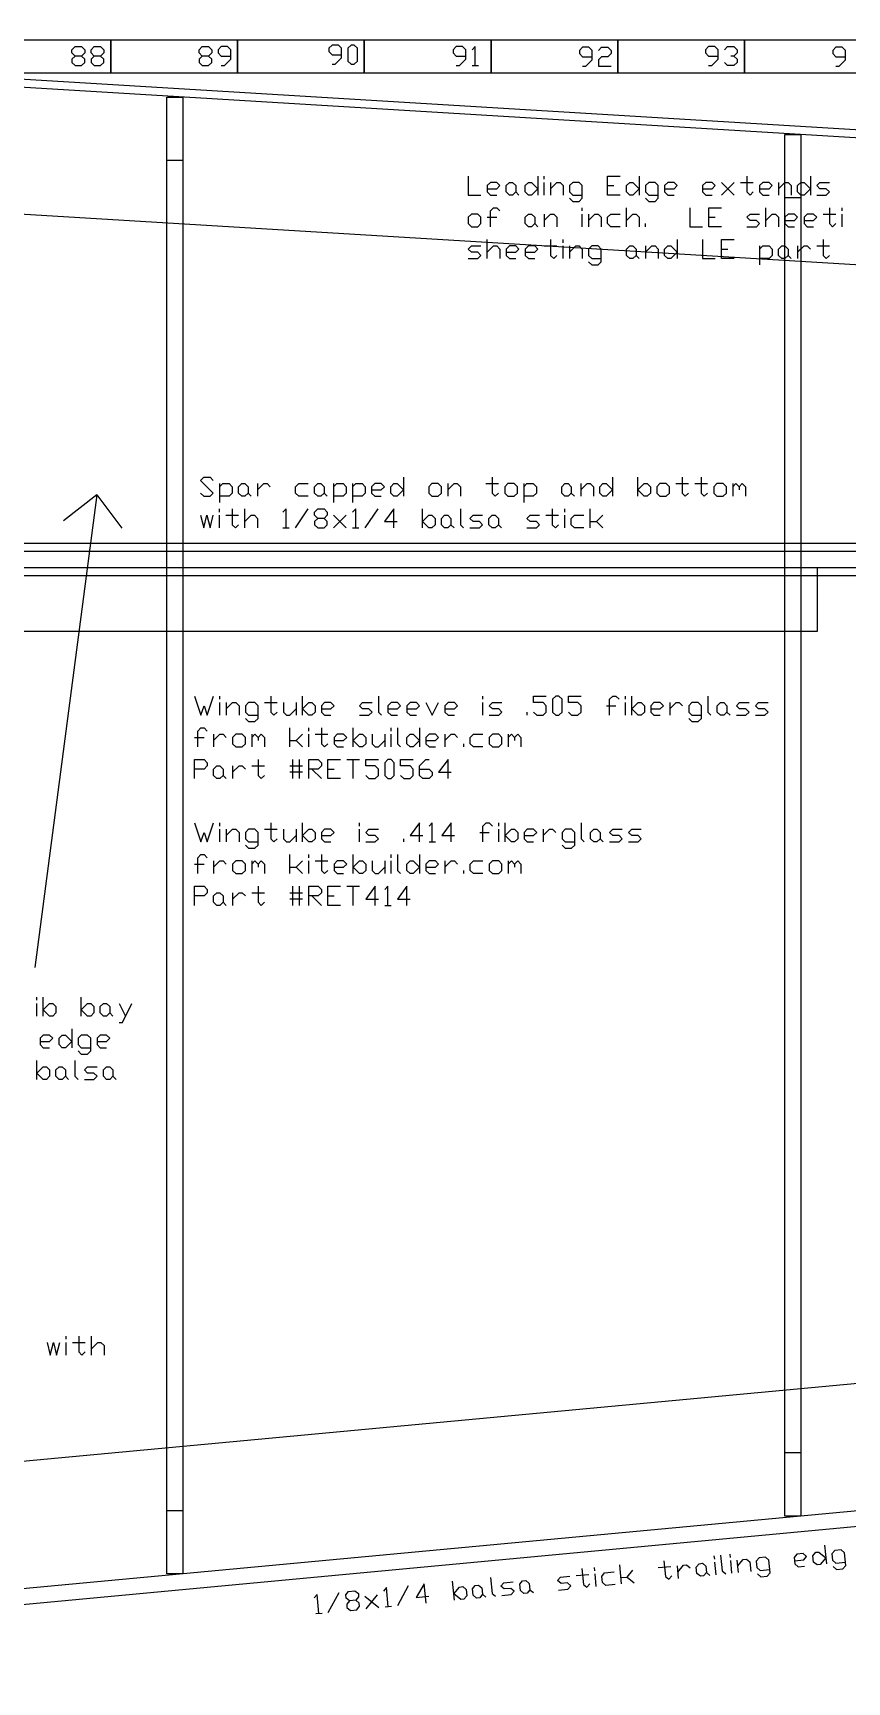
# Model space of a CAD drawing. Extents: x 0 to 102, y 0 to 13.
# Drawn here: x 86.39 to 92.81, y 0.23 to 13.23 of the extents above; entities that cross this region are included whole.
import ezdxf

# ---------------------------------------------------------------- set-up
doc = ezdxf.new("R2010")
doc.units = 0
doc.layers.get('0').update_dxf_attribs({"color": 9, "linetype": 'CONTINUOUS'})

msp = doc.modelspace()

# ---------------------------------------------------------------- linework, layer by layer
at = {"color": 7, "linetype": 'CONTINUOUS'}
for p, q in [((101.514, 11.883, 0), (80.261, 13.172, 0)), ((101.518, 11.946, 0), (80.265, 13.234, 0)), ((101.514, 10.882, 0), (80.224, 12.172, 0)), ((86.889, 9.592, 0), (86.4, 5.862, 0)), ((86.889, 9.592, 0), (86.626, 9.386, 0)), ((86.889, 9.592, 0), (87.086, 9.328, 0)), ((101.514, 9.144, 0), (80.112, 9.144, 0)), ((101.514, 9.206, 0), (80.114, 9.206, 0)), ((80.107, 9.019, 0), (101.514, 9.019, 0)), ((80.105, 8.956, 0), (101.514, 8.956, 0)), ((101.514, 3.388, 0), (79.824, 1.36, 0)), ((101.514, 2.384, 0), (79.786, 0.352, 0)), ((101.514, 2.258, 0), (79.782, 0.227, 0))]:
    msp.add_line(p, q, dxfattribs=at)
at = {"color": 7, "linetype": 'CONTINUOUS', "flags": 128}
for points in [[(86.001, 12.919), (87.001, 12.919), (87.001, 13.178), (86.001, 13.178)], [(87.001, 12.919), (88.001, 12.919), (88.001, 13.178), (87.001, 13.178)], [(88.001, 12.919), (89.001, 12.919), (89.001, 13.178), (88.001, 13.178)], [(89.001, 12.919), (90.001, 12.919), (90.001, 13.178), (89.001, 13.178)], [(90.001, 12.919), (91.001, 12.919), (91.001, 13.178), (90.001, 13.178)], [(91.001, 12.919), (92.001, 12.919), (92.001, 13.178), (91.001, 13.178)], [(92.001, 12.919), (93.001, 12.919), (93.001, 13.178), (92.001, 13.178)], [(87.568, 12.729), (87.568, 1.08), (87.443, 1.08), (87.443, 12.729)], [(87.568, 12.729), (87.568, 12.229), (87.443, 12.229), (87.443, 12.729)], [(92.446, 12.433), (92.446, 1.536), (92.321, 1.536), (92.321, 12.433)], [(92.446, 12.433), (92.446, 11.933), (92.321, 11.933), (92.321, 12.433)], [(92.576, 9.019), (92.576, 8.514), (80.076, 8.514), (80.076, 9.019)], [(92.446, 2.036), (92.446, 1.536), (92.321, 1.536), (92.321, 2.036)], [(87.568, 1.58), (87.568, 1.08), (87.443, 1.08), (87.443, 1.58)]]:
    msp.add_lwpolyline(points, close=True, dxfattribs=at)
at = {"linetype": 'BYBLOCK', "flags": 128}
for points in [[(88.747, 12.988), (88.772, 12.988), (88.822, 13.038), (88.822, 13.113), (88.797, 13.138), (88.747, 13.138), (88.722, 13.113), (88.722, 13.088), (88.747, 13.063), (88.822, 13.063)], [(88.897, 12.988), (88.922, 12.988), (88.947, 13.013), (88.947, 13.113), (88.922, 13.138), (88.897, 13.138), (88.872, 13.113), (88.872, 13.013), (88.897, 12.988)], [(86.719, 12.977), (86.769, 12.977), (86.794, 13.002), (86.794, 13.027), (86.769, 13.052), (86.719, 13.052), (86.694, 13.077), (86.694, 13.102), (86.719, 13.127), (86.769, 13.127), (86.794, 13.102), (86.794, 13.077), (86.769, 13.052)], [(86.719, 13.052), (86.694, 13.027), (86.694, 13.002), (86.719, 12.977)], [(86.869, 12.977), (86.919, 12.977), (86.944, 13.002), (86.944, 13.027), (86.919, 13.052), (86.869, 13.052), (86.844, 13.077), (86.844, 13.102), (86.869, 13.127), (86.919, 13.127), (86.944, 13.102), (86.944, 13.077), (86.919, 13.052)], [(86.869, 13.052), (86.844, 13.027), (86.844, 13.002), (86.869, 12.977)], [(87.722, 12.977), (87.772, 12.977), (87.797, 13.002), (87.797, 13.027), (87.772, 13.052), (87.722, 13.052), (87.697, 13.077), (87.697, 13.102), (87.722, 13.127), (87.772, 13.127), (87.797, 13.102), (87.797, 13.077), (87.772, 13.052)], [(87.722, 13.052), (87.697, 13.027), (87.697, 13.002), (87.722, 12.977)], [(87.872, 12.977), (87.897, 12.977), (87.947, 13.027), (87.947, 13.102), (87.922, 13.127), (87.872, 13.127), (87.847, 13.102), (87.847, 13.077), (87.872, 13.052), (87.947, 13.052)], [(89.727, 12.977), (89.752, 12.977), (89.802, 13.027), (89.802, 13.102), (89.777, 13.127), (89.727, 13.127), (89.702, 13.102), (89.702, 13.077), (89.727, 13.052), (89.802, 13.052)], [(89.877, 12.977), (89.877, 13.127), (89.852, 13.102)], [(90.723, 12.972), (90.748, 12.972), (90.798, 13.022), (90.798, 13.097), (90.773, 13.122), (90.723, 13.122), (90.698, 13.097), (90.698, 13.072), (90.723, 13.047), (90.798, 13.047)], [(90.848, 13.097), (90.873, 13.122), (90.923, 13.122), (90.948, 13.097), (90.948, 13.072), (90.923, 13.047), (90.873, 13.047), (90.848, 13.022), (90.848, 12.972), (90.948, 12.972)], [(91.718, 12.977), (91.743, 12.977), (91.793, 13.027), (91.793, 13.102), (91.768, 13.127), (91.718, 13.127), (91.693, 13.102), (91.693, 13.077), (91.718, 13.052), (91.793, 13.052)], [(91.843, 13.102), (91.868, 13.127), (91.918, 13.127), (91.943, 13.102), (91.943, 13.077), (91.918, 13.052), (91.893, 13.052)], [(91.918, 13.052), (91.943, 13.027), (91.943, 13.002), (91.918, 12.977), (91.868, 12.977), (91.843, 13.002)], [(92.723, 12.972), (92.748, 12.972), (92.798, 13.022), (92.798, 13.097), (92.773, 13.122), (92.723, 13.122), (92.698, 13.097), (92.698, 13.072), (92.723, 13.047), (92.798, 13.047)], [(89.852, 12.977), (89.902, 12.977)], [(89.821, 12.105), (89.821, 11.955), (89.921, 11.955)], [(90.371, 12.105), (90.371, 11.955)], [(90.421, 12.08), (90.421, 12.105)], [(91.021, 11.955), (90.921, 11.955), (90.921, 12.105), (91.021, 12.105)], [(91.171, 12.105), (91.171, 11.955)], [(92.021, 12.105), (92.021, 11.98), (92.046, 11.955), (92.071, 11.98)], [(92.521, 12.105), (92.521, 11.955)], [(89.971, 12.005), (90.046, 12.005), (90.071, 12.03), (90.046, 12.055), (89.996, 12.055), (89.971, 12.03), (89.971, 11.98), (89.996, 11.955), (90.046, 11.955)], [(90.196, 11.98), (90.171, 11.955), (90.146, 11.955), (90.121, 11.98), (90.121, 12.03), (90.146, 12.055), (90.171, 12.055), (90.196, 12.03), (90.196, 11.98), (90.221, 11.955)], [(90.371, 12.005), (90.321, 11.955), (90.296, 11.955), (90.271, 11.98), (90.271, 12.03), (90.296, 12.055), (90.321, 12.055), (90.371, 12.005)], [(90.421, 11.955), (90.421, 12.055)], [(90.471, 12.055), (90.471, 11.955)], [(90.471, 12.005), (90.521, 12.055), (90.546, 12.055), (90.571, 12.03), (90.571, 11.955)], [(90.621, 11.93), (90.646, 11.905), (90.696, 11.905), (90.721, 11.93), (90.721, 12.03), (90.696, 12.055), (90.646, 12.055), (90.621, 12.03), (90.621, 11.98), (90.646, 11.955), (90.721, 11.955)], [(90.921, 12.03), (90.971, 12.03)], [(91.171, 12.005), (91.121, 11.955), (91.096, 11.955), (91.071, 11.98), (91.071, 12.03), (91.096, 12.055), (91.121, 12.055), (91.171, 12.005)], [(91.221, 11.93), (91.246, 11.905), (91.296, 11.905), (91.321, 11.93), (91.321, 12.03), (91.296, 12.055), (91.246, 12.055), (91.221, 12.03), (91.221, 11.98), (91.246, 11.955), (91.321, 11.955)], [(91.371, 12.005), (91.446, 12.005), (91.471, 12.03), (91.446, 12.055), (91.396, 12.055), (91.371, 12.03), (91.371, 11.98), (91.396, 11.955), (91.446, 11.955)], [(91.671, 12.005), (91.746, 12.005), (91.771, 12.03), (91.746, 12.055), (91.696, 12.055), (91.671, 12.03), (91.671, 11.98), (91.696, 11.955), (91.746, 11.955)], [(91.821, 12.055), (91.921, 11.955)], [(91.821, 11.955), (91.921, 12.055)], [(91.971, 12.055), (92.071, 12.055)], [(92.121, 12.005), (92.196, 12.005), (92.221, 12.03), (92.196, 12.055), (92.146, 12.055), (92.121, 12.03), (92.121, 11.98), (92.146, 11.955), (92.196, 11.955)], [(92.271, 12.055), (92.271, 11.955)], [(92.271, 12.005), (92.321, 12.055), (92.346, 12.055), (92.371, 12.03), (92.371, 11.955)], [(92.521, 12.005), (92.471, 11.955), (92.446, 11.955), (92.421, 11.98), (92.421, 12.03), (92.446, 12.055), (92.471, 12.055), (92.521, 12.005)], [(92.571, 11.955), (92.646, 11.955), (92.671, 11.98), (92.646, 12.005), (92.596, 12.005), (92.571, 12.03), (92.596, 12.055), (92.671, 12.055)], [(89.996, 11.705), (89.996, 11.83), (90.021, 11.855), (90.046, 11.855), (90.071, 11.83)], [(90.721, 11.83), (90.721, 11.855)], [(91.071, 11.705), (91.071, 11.855)], [(91.571, 11.855), (91.571, 11.705), (91.671, 11.705)], [(91.821, 11.705), (91.721, 11.705), (91.721, 11.855), (91.821, 11.855)], [(92.171, 11.705), (92.171, 11.855)], [(92.671, 11.855), (92.671, 11.73), (92.696, 11.705), (92.721, 11.73)], [(92.771, 11.83), (92.771, 11.855)], [(89.846, 11.705), (89.896, 11.705), (89.921, 11.73), (89.921, 11.78), (89.896, 11.805), (89.846, 11.805), (89.821, 11.78), (89.821, 11.73), (89.846, 11.705)], [(89.971, 11.78), (90.046, 11.78)], [(90.346, 11.73), (90.321, 11.705), (90.296, 11.705), (90.271, 11.73), (90.271, 11.78), (90.296, 11.805), (90.321, 11.805), (90.346, 11.78), (90.346, 11.73), (90.371, 11.705)], [(90.421, 11.805), (90.421, 11.705)], [(90.421, 11.755), (90.471, 11.805), (90.496, 11.805), (90.521, 11.78), (90.521, 11.705)], [(90.721, 11.705), (90.721, 11.805)], [(90.771, 11.805), (90.771, 11.705)], [(90.771, 11.755), (90.821, 11.805), (90.846, 11.805), (90.871, 11.78), (90.871, 11.705)], [(91.021, 11.705), (90.946, 11.705), (90.921, 11.73), (90.921, 11.78), (90.946, 11.805), (91.021, 11.805)], [(91.071, 11.755), (91.121, 11.805), (91.146, 11.805), (91.171, 11.78), (91.171, 11.705)], [(91.221, 11.705), (91.221, 11.73)], [(91.721, 11.78), (91.771, 11.78)], [(92.021, 11.705), (92.096, 11.705), (92.121, 11.73), (92.096, 11.755), (92.046, 11.755), (92.021, 11.78), (92.046, 11.805), (92.121, 11.805)], [(92.171, 11.755), (92.221, 11.805), (92.246, 11.805), (92.271, 11.78), (92.271, 11.705)], [(92.321, 11.755), (92.396, 11.755), (92.421, 11.78), (92.396, 11.805), (92.346, 11.805), (92.321, 11.78), (92.321, 11.73), (92.346, 11.705), (92.396, 11.705)], [(92.471, 11.755), (92.546, 11.755), (92.571, 11.78), (92.546, 11.805), (92.496, 11.805), (92.471, 11.78), (92.471, 11.73), (92.496, 11.705), (92.546, 11.705)], [(92.621, 11.805), (92.721, 11.805)], [(92.771, 11.705), (92.771, 11.805)], [(89.971, 11.455), (89.971, 11.605)], [(90.471, 11.605), (90.471, 11.48), (90.496, 11.455), (90.521, 11.48)], [(90.571, 11.58), (90.571, 11.605)], [(91.471, 11.605), (91.471, 11.455)], [(91.671, 11.605), (91.671, 11.455), (91.771, 11.455)], [(91.921, 11.455), (91.821, 11.455), (91.821, 11.605), (91.921, 11.605)], [(92.621, 11.605), (92.621, 11.48), (92.646, 11.455), (92.671, 11.48)], [(89.821, 11.455), (89.896, 11.455), (89.921, 11.48), (89.896, 11.505), (89.846, 11.505), (89.821, 11.53), (89.846, 11.555), (89.921, 11.555)], [(89.971, 11.505), (90.021, 11.555), (90.046, 11.555), (90.071, 11.53), (90.071, 11.455)], [(90.121, 11.505), (90.196, 11.505), (90.221, 11.53), (90.196, 11.555), (90.146, 11.555), (90.121, 11.53), (90.121, 11.48), (90.146, 11.455), (90.196, 11.455)], [(90.271, 11.505), (90.346, 11.505), (90.371, 11.53), (90.346, 11.555), (90.296, 11.555), (90.271, 11.53), (90.271, 11.48), (90.296, 11.455), (90.346, 11.455)], [(90.421, 11.555), (90.521, 11.555)], [(90.571, 11.455), (90.571, 11.555)], [(90.621, 11.555), (90.621, 11.455)], [(90.621, 11.505), (90.671, 11.555), (90.696, 11.555), (90.721, 11.53), (90.721, 11.455)], [(90.771, 11.43), (90.796, 11.405), (90.846, 11.405), (90.871, 11.43), (90.871, 11.53), (90.846, 11.555), (90.796, 11.555), (90.771, 11.53), (90.771, 11.48), (90.796, 11.455), (90.871, 11.455)], [(91.146, 11.48), (91.121, 11.455), (91.096, 11.455), (91.071, 11.48), (91.071, 11.53), (91.096, 11.555), (91.121, 11.555), (91.146, 11.53), (91.146, 11.48), (91.171, 11.455)], [(91.221, 11.555), (91.221, 11.455)], [(91.221, 11.505), (91.271, 11.555), (91.296, 11.555), (91.321, 11.53), (91.321, 11.455)], [(91.471, 11.505), (91.421, 11.455), (91.396, 11.455), (91.371, 11.48), (91.371, 11.53), (91.396, 11.555), (91.421, 11.555), (91.471, 11.505)], [(91.821, 11.53), (91.871, 11.53)], [(92.121, 11.555), (92.121, 11.405)], [(92.121, 11.53), (92.146, 11.555), (92.196, 11.555), (92.221, 11.53), (92.221, 11.48), (92.196, 11.455), (92.121, 11.455)], [(92.346, 11.48), (92.321, 11.455), (92.296, 11.455), (92.271, 11.48), (92.271, 11.53), (92.296, 11.555), (92.321, 11.555), (92.346, 11.53), (92.346, 11.48), (92.371, 11.455)], [(92.421, 11.555), (92.421, 11.455)], [(92.421, 11.505), (92.471, 11.555), (92.496, 11.555), (92.521, 11.53)], [(92.571, 11.555), (92.671, 11.555)], [(87.709, 9.605), (87.734, 9.58), (87.784, 9.58), (87.809, 9.605), (87.709, 9.705), (87.734, 9.73), (87.784, 9.73), (87.809, 9.705)], [(87.859, 9.68), (87.859, 9.53)], [(87.859, 9.655), (87.884, 9.68), (87.934, 9.68), (87.959, 9.655), (87.959, 9.605), (87.934, 9.58), (87.859, 9.58)], [(88.084, 9.605), (88.059, 9.58), (88.034, 9.58), (88.009, 9.605), (88.009, 9.655), (88.034, 9.68), (88.059, 9.68), (88.084, 9.655), (88.084, 9.605), (88.109, 9.58)], [(88.159, 9.68), (88.159, 9.58)], [(88.159, 9.63), (88.209, 9.68), (88.234, 9.68), (88.259, 9.655)], [(88.559, 9.58), (88.484, 9.58), (88.459, 9.605), (88.459, 9.655), (88.484, 9.68), (88.559, 9.68)], [(88.684, 9.605), (88.659, 9.58), (88.634, 9.58), (88.609, 9.605), (88.609, 9.655), (88.634, 9.68), (88.659, 9.68), (88.684, 9.655), (88.684, 9.605), (88.709, 9.58)], [(88.759, 9.68), (88.759, 9.53)], [(88.759, 9.655), (88.784, 9.68), (88.834, 9.68), (88.859, 9.655), (88.859, 9.605), (88.834, 9.58), (88.759, 9.58)], [(88.909, 9.68), (88.909, 9.53)], [(88.909, 9.655), (88.934, 9.68), (88.984, 9.68), (89.009, 9.655), (89.009, 9.605), (88.984, 9.58), (88.909, 9.58)], [(89.059, 9.63), (89.134, 9.63), (89.159, 9.655), (89.134, 9.68), (89.084, 9.68), (89.059, 9.655), (89.059, 9.605), (89.084, 9.58), (89.134, 9.58)], [(89.309, 9.63), (89.259, 9.58), (89.234, 9.58), (89.209, 9.605), (89.209, 9.655), (89.234, 9.68), (89.259, 9.68), (89.309, 9.63)], [(89.309, 9.73), (89.309, 9.58)], [(89.534, 9.58), (89.584, 9.58), (89.609, 9.605), (89.609, 9.655), (89.584, 9.68), (89.534, 9.68), (89.509, 9.655), (89.509, 9.605), (89.534, 9.58)], [(89.659, 9.68), (89.659, 9.58)], [(89.659, 9.63), (89.709, 9.68), (89.734, 9.68), (89.759, 9.655), (89.759, 9.58)], [(89.959, 9.68), (90.059, 9.68)], [(90.009, 9.73), (90.009, 9.605), (90.034, 9.58), (90.059, 9.605)], [(90.134, 9.58), (90.184, 9.58), (90.209, 9.605), (90.209, 9.655), (90.184, 9.68), (90.134, 9.68), (90.109, 9.655), (90.109, 9.605), (90.134, 9.58)], [(90.259, 9.68), (90.259, 9.53)], [(90.259, 9.655), (90.284, 9.68), (90.334, 9.68), (90.359, 9.655), (90.359, 9.605), (90.334, 9.58), (90.259, 9.58)], [(90.634, 9.605), (90.609, 9.58), (90.584, 9.58), (90.559, 9.605), (90.559, 9.655), (90.584, 9.68), (90.609, 9.68), (90.634, 9.655), (90.634, 9.605), (90.659, 9.58)], [(90.709, 9.68), (90.709, 9.58)], [(90.709, 9.63), (90.759, 9.68), (90.784, 9.68), (90.809, 9.655), (90.809, 9.58)], [(90.959, 9.63), (90.909, 9.58), (90.884, 9.58), (90.859, 9.605), (90.859, 9.655), (90.884, 9.68), (90.909, 9.68), (90.959, 9.63)], [(90.959, 9.73), (90.959, 9.58)], [(91.159, 9.58), (91.159, 9.73)], [(91.159, 9.63), (91.209, 9.68), (91.234, 9.68), (91.259, 9.655), (91.259, 9.605), (91.234, 9.58), (91.209, 9.58), (91.159, 9.63)], [(91.334, 9.58), (91.384, 9.58), (91.409, 9.605), (91.409, 9.655), (91.384, 9.68), (91.334, 9.68), (91.309, 9.655), (91.309, 9.605), (91.334, 9.58)], [(91.459, 9.68), (91.559, 9.68)], [(91.509, 9.73), (91.509, 9.605), (91.534, 9.58), (91.559, 9.605)], [(91.609, 9.68), (91.709, 9.68)], [(91.659, 9.73), (91.659, 9.605), (91.684, 9.58), (91.709, 9.605)], [(91.784, 9.58), (91.834, 9.58), (91.859, 9.605), (91.859, 9.655), (91.834, 9.68), (91.784, 9.68), (91.759, 9.655), (91.759, 9.605), (91.784, 9.58)], [(91.909, 9.68), (91.909, 9.58)], [(91.909, 9.655), (91.934, 9.68), (91.959, 9.655), (91.959, 9.63)], [(91.959, 9.655), (91.984, 9.68), (92.009, 9.655), (92.009, 9.58)], [(87.709, 9.43), (87.734, 9.33), (87.759, 9.43), (87.784, 9.33), (87.809, 9.43)], [(87.859, 9.455), (87.859, 9.48)], [(87.859, 9.33), (87.859, 9.43)], [(87.909, 9.43), (88.009, 9.43)], [(87.959, 9.48), (87.959, 9.355), (87.984, 9.33), (88.009, 9.355)], [(88.059, 9.33), (88.059, 9.48)], [(88.059, 9.38), (88.109, 9.43), (88.134, 9.43), (88.159, 9.405), (88.159, 9.33)], [(88.384, 9.33), (88.384, 9.48), (88.359, 9.455)], [(88.459, 9.33), (88.559, 9.48)], [(88.634, 9.33), (88.684, 9.33), (88.709, 9.355), (88.709, 9.38), (88.684, 9.405), (88.634, 9.405), (88.609, 9.43), (88.609, 9.455), (88.634, 9.48), (88.684, 9.48), (88.709, 9.455), (88.709, 9.43), (88.684, 9.405)], [(88.634, 9.405), (88.609, 9.38), (88.609, 9.355), (88.634, 9.33)], [(88.759, 9.43), (88.859, 9.33)], [(88.759, 9.33), (88.859, 9.43)], [(88.934, 9.33), (88.934, 9.48), (88.909, 9.455)], [(89.009, 9.33), (89.109, 9.48)], [(89.234, 9.33), (89.234, 9.48), (89.159, 9.38), (89.259, 9.38)], [(89.459, 9.33), (89.459, 9.48)], [(89.459, 9.38), (89.509, 9.43), (89.534, 9.43), (89.559, 9.405), (89.559, 9.355), (89.534, 9.33), (89.509, 9.33), (89.459, 9.38)], [(89.684, 9.355), (89.659, 9.33), (89.634, 9.33), (89.609, 9.355), (89.609, 9.405), (89.634, 9.43), (89.659, 9.43), (89.684, 9.405), (89.684, 9.355), (89.709, 9.33)], [(89.759, 9.48), (89.759, 9.355), (89.784, 9.33)], [(89.834, 9.33), (89.909, 9.33), (89.934, 9.355), (89.909, 9.38), (89.859, 9.38), (89.834, 9.405), (89.859, 9.43), (89.934, 9.43)], [(90.059, 9.355), (90.034, 9.33), (90.009, 9.33), (89.984, 9.355), (89.984, 9.405), (90.009, 9.43), (90.034, 9.43), (90.059, 9.405), (90.059, 9.355), (90.084, 9.33)], [(90.284, 9.33), (90.359, 9.33), (90.384, 9.355), (90.359, 9.38), (90.309, 9.38), (90.284, 9.405), (90.309, 9.43), (90.384, 9.43)], [(90.434, 9.43), (90.534, 9.43)], [(90.484, 9.48), (90.484, 9.355), (90.509, 9.33), (90.534, 9.355)], [(90.584, 9.455), (90.584, 9.48)], [(90.584, 9.33), (90.584, 9.43)], [(90.734, 9.33), (90.659, 9.33), (90.634, 9.355), (90.634, 9.405), (90.659, 9.43), (90.734, 9.43)], [(90.784, 9.33), (90.784, 9.48)], [(90.784, 9.38), (90.834, 9.38), (90.884, 9.43)], [(90.834, 9.38), (90.884, 9.33)], [(88.359, 9.33), (88.409, 9.33)], [(88.909, 9.33), (88.959, 9.33)], [(87.662, 8.003), (87.712, 7.853), (87.737, 7.928), (87.762, 7.853), (87.812, 8.003)], [(87.862, 7.978), (87.862, 8.003)], [(87.862, 7.853), (87.862, 7.953)], [(87.912, 7.953), (87.912, 7.853)], [(87.912, 7.903), (87.962, 7.953), (87.987, 7.953), (88.012, 7.928), (88.012, 7.853)], [(88.062, 7.828), (88.087, 7.803), (88.137, 7.803), (88.162, 7.828), (88.162, 7.928), (88.137, 7.953), (88.087, 7.953), (88.062, 7.928), (88.062, 7.878), (88.087, 7.853), (88.162, 7.853)], [(88.212, 7.953), (88.312, 7.953)], [(88.262, 8.003), (88.262, 7.878), (88.287, 7.853), (88.312, 7.878)], [(88.362, 7.953), (88.362, 7.878), (88.387, 7.853), (88.412, 7.853), (88.462, 7.903)], [(88.462, 7.953), (88.462, 7.853)], [(88.512, 7.853), (88.512, 8.003)], [(88.512, 7.903), (88.562, 7.953), (88.587, 7.953), (88.612, 7.928), (88.612, 7.878), (88.587, 7.853), (88.562, 7.853), (88.512, 7.903)], [(88.662, 7.903), (88.737, 7.903), (88.762, 7.928), (88.737, 7.953), (88.687, 7.953), (88.662, 7.928), (88.662, 7.878), (88.687, 7.853), (88.737, 7.853)], [(88.962, 7.853), (89.037, 7.853), (89.062, 7.878), (89.037, 7.903), (88.987, 7.903), (88.962, 7.928), (88.987, 7.953), (89.062, 7.953)], [(89.112, 8.003), (89.112, 7.878), (89.137, 7.853)], [(89.187, 7.903), (89.262, 7.903), (89.287, 7.928), (89.262, 7.953), (89.212, 7.953), (89.187, 7.928), (89.187, 7.878), (89.212, 7.853), (89.262, 7.853)], [(89.337, 7.903), (89.412, 7.903), (89.437, 7.928), (89.412, 7.953), (89.362, 7.953), (89.337, 7.928), (89.337, 7.878), (89.362, 7.853), (89.412, 7.853)], [(89.487, 7.953), (89.537, 7.853), (89.587, 7.953)], [(89.637, 7.903), (89.712, 7.903), (89.737, 7.928), (89.712, 7.953), (89.662, 7.953), (89.637, 7.928), (89.637, 7.878), (89.662, 7.853), (89.712, 7.853)], [(89.937, 7.978), (89.937, 8.003)], [(89.937, 7.853), (89.937, 7.953)], [(89.987, 7.853), (90.062, 7.853), (90.087, 7.878), (90.062, 7.903), (90.012, 7.903), (89.987, 7.928), (90.012, 7.953), (90.087, 7.953)], [(90.337, 7.878), (90.362, 7.853), (90.412, 7.853), (90.437, 7.878), (90.437, 7.928), (90.412, 7.953), (90.337, 7.953), (90.337, 8.003), (90.437, 8.003)], [(90.512, 7.853), (90.537, 7.853), (90.562, 7.878), (90.562, 7.978), (90.537, 8.003), (90.512, 8.003), (90.487, 7.978), (90.487, 7.878), (90.512, 7.853)], [(90.612, 7.878), (90.637, 7.853), (90.687, 7.853), (90.712, 7.878), (90.712, 7.928), (90.687, 7.953), (90.612, 7.953), (90.612, 8.003), (90.712, 8.003)], [(90.937, 7.853), (90.937, 7.978), (90.962, 8.003), (90.987, 8.003), (91.012, 7.978)], [(91.062, 7.978), (91.062, 8.003)], [(91.062, 7.853), (91.062, 7.953)], [(91.112, 7.853), (91.112, 8.003)], [(91.112, 7.903), (91.162, 7.953), (91.187, 7.953), (91.212, 7.928), (91.212, 7.878), (91.187, 7.853), (91.162, 7.853), (91.112, 7.903)], [(91.262, 7.903), (91.337, 7.903), (91.362, 7.928), (91.337, 7.953), (91.287, 7.953), (91.262, 7.928), (91.262, 7.878), (91.287, 7.853), (91.337, 7.853)], [(91.412, 7.953), (91.412, 7.853)], [(91.412, 7.903), (91.462, 7.953), (91.487, 7.953), (91.512, 7.928)], [(91.562, 7.828), (91.587, 7.803), (91.637, 7.803), (91.662, 7.828), (91.662, 7.928), (91.637, 7.953), (91.587, 7.953), (91.562, 7.928), (91.562, 7.878), (91.587, 7.853), (91.662, 7.853)], [(91.712, 8.003), (91.712, 7.878), (91.737, 7.853)], [(91.862, 7.878), (91.837, 7.853), (91.812, 7.853), (91.787, 7.878), (91.787, 7.928), (91.812, 7.953), (91.837, 7.953), (91.862, 7.928), (91.862, 7.878), (91.887, 7.853)], [(91.937, 7.853), (92.012, 7.853), (92.037, 7.878), (92.012, 7.903), (91.962, 7.903), (91.937, 7.928), (91.962, 7.953), (92.037, 7.953)], [(92.087, 7.853), (92.162, 7.853), (92.187, 7.878), (92.162, 7.903), (92.112, 7.903), (92.087, 7.928), (92.112, 7.953), (92.187, 7.953)], [(90.287, 7.853), (90.287, 7.878)], [(90.912, 7.928), (90.987, 7.928)], [(87.662, 7.678), (87.737, 7.678)], [(87.687, 7.603), (87.687, 7.728), (87.712, 7.753), (87.737, 7.753), (87.762, 7.728)], [(87.812, 7.703), (87.812, 7.603)], [(87.812, 7.653), (87.862, 7.703), (87.887, 7.703), (87.912, 7.678)], [(87.987, 7.603), (88.037, 7.603), (88.062, 7.628), (88.062, 7.678), (88.037, 7.703), (87.987, 7.703), (87.962, 7.678), (87.962, 7.628), (87.987, 7.603)], [(88.112, 7.703), (88.112, 7.603)], [(88.112, 7.678), (88.137, 7.703), (88.162, 7.678), (88.162, 7.653)], [(88.162, 7.678), (88.187, 7.703), (88.212, 7.678), (88.212, 7.603)], [(88.412, 7.603), (88.412, 7.753)], [(88.412, 7.653), (88.462, 7.653), (88.512, 7.703)], [(88.562, 7.728), (88.562, 7.753)], [(88.562, 7.603), (88.562, 7.703)], [(88.612, 7.703), (88.712, 7.703)], [(88.662, 7.753), (88.662, 7.628), (88.687, 7.603), (88.712, 7.628)], [(88.762, 7.653), (88.837, 7.653), (88.862, 7.678), (88.837, 7.703), (88.787, 7.703), (88.762, 7.678), (88.762, 7.628), (88.787, 7.603), (88.837, 7.603)], [(88.912, 7.603), (88.912, 7.753)], [(88.912, 7.653), (88.962, 7.703), (88.987, 7.703), (89.012, 7.678), (89.012, 7.628), (88.987, 7.603), (88.962, 7.603), (88.912, 7.653)], [(89.062, 7.703), (89.062, 7.628), (89.087, 7.603), (89.112, 7.603), (89.162, 7.653)], [(89.162, 7.703), (89.162, 7.603)], [(89.212, 7.728), (89.212, 7.753)], [(89.212, 7.603), (89.212, 7.703)], [(89.262, 7.753), (89.262, 7.628), (89.287, 7.603)], [(89.437, 7.653), (89.387, 7.603), (89.362, 7.603), (89.337, 7.628), (89.337, 7.678), (89.362, 7.703), (89.387, 7.703), (89.437, 7.653)], [(89.437, 7.753), (89.437, 7.603)], [(89.487, 7.653), (89.562, 7.653), (89.587, 7.678), (89.562, 7.703), (89.512, 7.703), (89.487, 7.678), (89.487, 7.628), (89.512, 7.603), (89.562, 7.603)], [(89.637, 7.703), (89.637, 7.603)], [(89.637, 7.653), (89.687, 7.703), (89.712, 7.703), (89.737, 7.678)], [(89.937, 7.603), (89.862, 7.603), (89.837, 7.628), (89.837, 7.678), (89.862, 7.703), (89.937, 7.703)], [(90.012, 7.603), (90.062, 7.603), (90.087, 7.628), (90.087, 7.678), (90.062, 7.703), (90.012, 7.703), (89.987, 7.678), (89.987, 7.628), (90.012, 7.603)], [(90.137, 7.703), (90.137, 7.603)], [(90.137, 7.678), (90.162, 7.703), (90.187, 7.678), (90.187, 7.653)], [(90.187, 7.678), (90.212, 7.703), (90.237, 7.678), (90.237, 7.603)], [(88.462, 7.653), (88.512, 7.603)], [(89.787, 7.603), (89.787, 7.628)], [(87.662, 7.353), (87.662, 7.503), (87.737, 7.503), (87.762, 7.478), (87.762, 7.453), (87.737, 7.428), (87.662, 7.428)], [(87.887, 7.378), (87.862, 7.353), (87.837, 7.353), (87.812, 7.378), (87.812, 7.428), (87.837, 7.453), (87.862, 7.453), (87.887, 7.428), (87.887, 7.378), (87.912, 7.353)], [(87.962, 7.453), (87.962, 7.353)], [(87.962, 7.403), (88.012, 7.453), (88.037, 7.453), (88.062, 7.428)], [(88.112, 7.453), (88.212, 7.453)], [(88.162, 7.503), (88.162, 7.378), (88.187, 7.353), (88.212, 7.378)], [(88.412, 7.453), (88.512, 7.453)], [(88.437, 7.353), (88.437, 7.503)], [(88.487, 7.503), (88.487, 7.353)], [(88.562, 7.353), (88.562, 7.503), (88.637, 7.503), (88.662, 7.478), (88.662, 7.453), (88.637, 7.428), (88.562, 7.428)], [(88.587, 7.428), (88.662, 7.353)], [(88.812, 7.353), (88.712, 7.353), (88.712, 7.503), (88.812, 7.503)], [(88.712, 7.428), (88.762, 7.428)], [(88.862, 7.503), (88.962, 7.503)], [(88.912, 7.353), (88.912, 7.503)], [(89.012, 7.378), (89.037, 7.353), (89.087, 7.353), (89.112, 7.378), (89.112, 7.428), (89.087, 7.453), (89.012, 7.453), (89.012, 7.503), (89.112, 7.503)], [(89.187, 7.353), (89.212, 7.353), (89.237, 7.378), (89.237, 7.478), (89.212, 7.503), (89.187, 7.503), (89.162, 7.478), (89.162, 7.378), (89.187, 7.353)], [(89.287, 7.378), (89.312, 7.353), (89.362, 7.353), (89.387, 7.378), (89.387, 7.428), (89.362, 7.453), (89.287, 7.453), (89.287, 7.503), (89.387, 7.503)], [(89.437, 7.428), (89.512, 7.428), (89.537, 7.403), (89.537, 7.378), (89.512, 7.353), (89.462, 7.353), (89.437, 7.378), (89.437, 7.453), (89.487, 7.503), (89.512, 7.503)], [(89.662, 7.353), (89.662, 7.503), (89.587, 7.403), (89.687, 7.403)], [(88.512, 7.403), (88.412, 7.403)], [(87.662, 7.003), (87.712, 6.853), (87.737, 6.928), (87.762, 6.853), (87.812, 7.003)], [(87.862, 6.978), (87.862, 7.003)], [(87.862, 6.853), (87.862, 6.953)], [(87.912, 6.953), (87.912, 6.853)], [(87.912, 6.903), (87.962, 6.953), (87.987, 6.953), (88.012, 6.928), (88.012, 6.853)], [(88.062, 6.828), (88.087, 6.803), (88.137, 6.803), (88.162, 6.828), (88.162, 6.928), (88.137, 6.953), (88.087, 6.953), (88.062, 6.928), (88.062, 6.878), (88.087, 6.853), (88.162, 6.853)], [(88.212, 6.953), (88.312, 6.953)], [(88.262, 7.003), (88.262, 6.878), (88.287, 6.853), (88.312, 6.878)], [(88.362, 6.953), (88.362, 6.878), (88.387, 6.853), (88.412, 6.853), (88.462, 6.903)], [(88.462, 6.953), (88.462, 6.853)], [(88.512, 6.853), (88.512, 7.003)], [(88.512, 6.903), (88.562, 6.953), (88.587, 6.953), (88.612, 6.928), (88.612, 6.878), (88.587, 6.853), (88.562, 6.853), (88.512, 6.903)], [(88.662, 6.903), (88.737, 6.903), (88.762, 6.928), (88.737, 6.953), (88.687, 6.953), (88.662, 6.928), (88.662, 6.878), (88.687, 6.853), (88.737, 6.853)], [(88.962, 6.978), (88.962, 7.003)], [(88.962, 6.853), (88.962, 6.953)], [(89.012, 6.853), (89.087, 6.853), (89.112, 6.878), (89.087, 6.903), (89.037, 6.903), (89.012, 6.928), (89.037, 6.953), (89.112, 6.953)], [(89.437, 6.853), (89.437, 7.003), (89.362, 6.903), (89.462, 6.903)], [(89.537, 6.853), (89.537, 7.003), (89.512, 6.978)], [(89.687, 6.853), (89.687, 7.003), (89.612, 6.903), (89.712, 6.903)], [(89.912, 6.928), (89.987, 6.928)], [(89.937, 6.853), (89.937, 6.978), (89.962, 7.003), (89.987, 7.003), (90.012, 6.978)], [(90.062, 6.978), (90.062, 7.003)], [(90.062, 6.853), (90.062, 6.953)], [(90.112, 6.853), (90.112, 7.003)], [(90.112, 6.903), (90.162, 6.953), (90.187, 6.953), (90.212, 6.928), (90.212, 6.878), (90.187, 6.853), (90.162, 6.853), (90.112, 6.903)], [(90.262, 6.903), (90.337, 6.903), (90.362, 6.928), (90.337, 6.953), (90.287, 6.953), (90.262, 6.928), (90.262, 6.878), (90.287, 6.853), (90.337, 6.853)], [(90.412, 6.953), (90.412, 6.853)], [(90.412, 6.903), (90.462, 6.953), (90.487, 6.953), (90.512, 6.928)], [(90.562, 6.828), (90.587, 6.803), (90.637, 6.803), (90.662, 6.828), (90.662, 6.928), (90.637, 6.953), (90.587, 6.953), (90.562, 6.928), (90.562, 6.878), (90.587, 6.853), (90.662, 6.853)], [(90.712, 7.003), (90.712, 6.878), (90.737, 6.853)], [(90.862, 6.878), (90.837, 6.853), (90.812, 6.853), (90.787, 6.878), (90.787, 6.928), (90.812, 6.953), (90.837, 6.953), (90.862, 6.928), (90.862, 6.878), (90.887, 6.853)], [(90.937, 6.853), (91.012, 6.853), (91.037, 6.878), (91.012, 6.903), (90.962, 6.903), (90.937, 6.928), (90.962, 6.953), (91.037, 6.953)], [(91.087, 6.853), (91.162, 6.853), (91.187, 6.878), (91.162, 6.903), (91.112, 6.903), (91.087, 6.928), (91.112, 6.953), (91.187, 6.953)], [(89.312, 6.853), (89.312, 6.878)], [(89.512, 6.853), (89.562, 6.853)], [(87.662, 6.678), (87.737, 6.678)], [(87.687, 6.603), (87.687, 6.728), (87.712, 6.753), (87.737, 6.753), (87.762, 6.728)], [(87.812, 6.703), (87.812, 6.603)], [(87.812, 6.653), (87.862, 6.703), (87.887, 6.703), (87.912, 6.678)], [(87.987, 6.603), (88.037, 6.603), (88.062, 6.628), (88.062, 6.678), (88.037, 6.703), (87.987, 6.703), (87.962, 6.678), (87.962, 6.628), (87.987, 6.603)], [(88.112, 6.703), (88.112, 6.603)], [(88.112, 6.678), (88.137, 6.703), (88.162, 6.678), (88.162, 6.653)], [(88.162, 6.678), (88.187, 6.703), (88.212, 6.678), (88.212, 6.603)], [(88.412, 6.603), (88.412, 6.753)], [(88.412, 6.653), (88.462, 6.653), (88.512, 6.703)], [(88.462, 6.653), (88.512, 6.603)], [(88.562, 6.728), (88.562, 6.753)], [(88.562, 6.603), (88.562, 6.703)], [(88.612, 6.703), (88.712, 6.703)], [(88.662, 6.753), (88.662, 6.628), (88.687, 6.603), (88.712, 6.628)], [(88.762, 6.653), (88.837, 6.653), (88.862, 6.678), (88.837, 6.703), (88.787, 6.703), (88.762, 6.678), (88.762, 6.628), (88.787, 6.603), (88.837, 6.603)], [(88.912, 6.603), (88.912, 6.753)], [(88.912, 6.653), (88.962, 6.703), (88.987, 6.703), (89.012, 6.678), (89.012, 6.628), (88.987, 6.603), (88.962, 6.603), (88.912, 6.653)], [(89.062, 6.703), (89.062, 6.628), (89.087, 6.603), (89.112, 6.603), (89.162, 6.653)], [(89.162, 6.703), (89.162, 6.603)], [(89.212, 6.728), (89.212, 6.753)], [(89.212, 6.603), (89.212, 6.703)], [(89.262, 6.753), (89.262, 6.628), (89.287, 6.603)], [(89.437, 6.653), (89.387, 6.603), (89.362, 6.603), (89.337, 6.628), (89.337, 6.678), (89.362, 6.703), (89.387, 6.703), (89.437, 6.653)], [(89.437, 6.753), (89.437, 6.603)], [(89.487, 6.653), (89.562, 6.653), (89.587, 6.678), (89.562, 6.703), (89.512, 6.703), (89.487, 6.678), (89.487, 6.628), (89.512, 6.603), (89.562, 6.603)], [(89.637, 6.703), (89.637, 6.603)], [(89.637, 6.653), (89.687, 6.703), (89.712, 6.703), (89.737, 6.678)], [(89.937, 6.603), (89.862, 6.603), (89.837, 6.628), (89.837, 6.678), (89.862, 6.703), (89.937, 6.703)], [(90.012, 6.603), (90.062, 6.603), (90.087, 6.628), (90.087, 6.678), (90.062, 6.703), (90.012, 6.703), (89.987, 6.678), (89.987, 6.628), (90.012, 6.603)], [(90.137, 6.703), (90.137, 6.603)], [(90.137, 6.678), (90.162, 6.703), (90.187, 6.678), (90.187, 6.653)], [(90.187, 6.678), (90.212, 6.703), (90.237, 6.678), (90.237, 6.603)], [(89.787, 6.603), (89.787, 6.628)], [(87.662, 6.353), (87.662, 6.503), (87.737, 6.503), (87.762, 6.478), (87.762, 6.453), (87.737, 6.428), (87.662, 6.428)], [(87.887, 6.378), (87.862, 6.353), (87.837, 6.353), (87.812, 6.378), (87.812, 6.428), (87.837, 6.453), (87.862, 6.453), (87.887, 6.428), (87.887, 6.378), (87.912, 6.353)], [(87.962, 6.453), (87.962, 6.353)], [(87.962, 6.403), (88.012, 6.453), (88.037, 6.453), (88.062, 6.428)], [(88.112, 6.453), (88.212, 6.453)], [(88.162, 6.503), (88.162, 6.378), (88.187, 6.353), (88.212, 6.378)], [(88.412, 6.453), (88.512, 6.453)], [(88.512, 6.403), (88.412, 6.403)], [(88.437, 6.353), (88.437, 6.503)], [(88.487, 6.503), (88.487, 6.353)], [(88.562, 6.353), (88.562, 6.503), (88.637, 6.503), (88.662, 6.478), (88.662, 6.453), (88.637, 6.428), (88.562, 6.428)], [(88.587, 6.428), (88.662, 6.353)], [(88.812, 6.353), (88.712, 6.353), (88.712, 6.503), (88.812, 6.503)], [(88.712, 6.428), (88.762, 6.428)], [(88.862, 6.503), (88.962, 6.503)], [(88.912, 6.353), (88.912, 6.503)], [(89.087, 6.353), (89.087, 6.503), (89.012, 6.403), (89.112, 6.403)], [(89.187, 6.353), (89.187, 6.503), (89.162, 6.478)], [(89.337, 6.353), (89.337, 6.503), (89.262, 6.403), (89.362, 6.403)], [(89.162, 6.353), (89.212, 6.353)], [(86.417, 5.605), (86.417, 5.63)], [(86.467, 5.48), (86.467, 5.63)], [(86.767, 5.48), (86.767, 5.63)], [(86.417, 5.48), (86.417, 5.58)], [(86.467, 5.53), (86.517, 5.58), (86.542, 5.58), (86.567, 5.555), (86.567, 5.505), (86.542, 5.48), (86.517, 5.48), (86.467, 5.53)], [(86.767, 5.53), (86.817, 5.58), (86.842, 5.58), (86.867, 5.555), (86.867, 5.505), (86.842, 5.48), (86.817, 5.48), (86.767, 5.53)], [(86.992, 5.505), (86.967, 5.48), (86.942, 5.48), (86.917, 5.505), (86.917, 5.555), (86.942, 5.58), (86.967, 5.58), (86.992, 5.555), (86.992, 5.505), (87.017, 5.48)], [(87.067, 5.43), (87.092, 5.43), (87.167, 5.58)], [(87.067, 5.58), (87.117, 5.48)], [(86.692, 5.38), (86.692, 5.23)], [(86.442, 5.28), (86.517, 5.28), (86.542, 5.305), (86.517, 5.33), (86.467, 5.33), (86.442, 5.305), (86.442, 5.255), (86.467, 5.23), (86.517, 5.23)], [(86.692, 5.28), (86.642, 5.23), (86.617, 5.23), (86.592, 5.255), (86.592, 5.305), (86.617, 5.33), (86.642, 5.33), (86.692, 5.28)], [(86.742, 5.205), (86.767, 5.18), (86.817, 5.18), (86.842, 5.205), (86.842, 5.305), (86.817, 5.33), (86.767, 5.33), (86.742, 5.305), (86.742, 5.255), (86.767, 5.23), (86.842, 5.23)], [(86.892, 5.28), (86.967, 5.28), (86.992, 5.305), (86.967, 5.33), (86.917, 5.33), (86.892, 5.305), (86.892, 5.255), (86.917, 5.23), (86.967, 5.23)], [(86.417, 4.98), (86.417, 5.13)], [(86.417, 5.03), (86.467, 5.08), (86.492, 5.08), (86.517, 5.055), (86.517, 5.005), (86.492, 4.98), (86.467, 4.98), (86.417, 5.03)], [(86.642, 5.005), (86.617, 4.98), (86.592, 4.98), (86.567, 5.005), (86.567, 5.055), (86.592, 5.08), (86.617, 5.08), (86.642, 5.055), (86.642, 5.005), (86.667, 4.98)], [(86.717, 5.13), (86.717, 5.005), (86.742, 4.98)], [(86.792, 4.98), (86.867, 4.98), (86.892, 5.005), (86.867, 5.03), (86.817, 5.03), (86.792, 5.055), (86.817, 5.08), (86.892, 5.08)], [(87.017, 5.005), (86.992, 4.98), (86.967, 4.98), (86.942, 5.005), (86.942, 5.055), (86.967, 5.08), (86.992, 5.08), (87.017, 5.055), (87.017, 5.005), (87.042, 4.98)], [(86.497, 2.905), (86.522, 2.805), (86.547, 2.905), (86.572, 2.805), (86.597, 2.905)], [(86.647, 2.93), (86.647, 2.955)], [(86.647, 2.805), (86.647, 2.905)], [(86.697, 2.905), (86.797, 2.905)], [(86.747, 2.955), (86.747, 2.83), (86.772, 2.805), (86.797, 2.83)], [(86.847, 2.805), (86.847, 2.955)], [(86.847, 2.855), (86.897, 2.905), (86.922, 2.905), (86.947, 2.88), (86.947, 2.805)], [(92.634, 1.307), (92.649, 1.158)], [(91.365, 1.183), (91.377, 1.059), (91.405, 1.037), (91.427, 1.064)], [(91.766, 1.197), (91.763, 1.222)], [(91.778, 1.073), (91.768, 1.172)], [(91.813, 1.227), (91.825, 1.103), (91.853, 1.08)], [(91.89, 1.209), (91.888, 1.234)], [(91.902, 1.085), (91.893, 1.184)], [(91.942, 1.189), (91.952, 1.09)], [(91.947, 1.14), (91.992, 1.194), (92.017, 1.197), (92.044, 1.174), (92.052, 1.099)], [(92.104, 1.079), (92.131, 1.057), (92.181, 1.062), (92.203, 1.089), (92.194, 1.189), (92.166, 1.211), (92.117, 1.206), (92.094, 1.179), (92.099, 1.129), (92.126, 1.107), (92.201, 1.114)], [(92.395, 1.183), (92.47, 1.19), (92.492, 1.218), (92.465, 1.24), (92.415, 1.235), (92.393, 1.208), (92.398, 1.158), (92.425, 1.136), (92.475, 1.141)], [(92.644, 1.207), (92.599, 1.153), (92.574, 1.15), (92.547, 1.173), (92.542, 1.222), (92.564, 1.25), (92.589, 1.252), (92.644, 1.207)], [(92.701, 1.137), (92.728, 1.115), (92.778, 1.12), (92.8, 1.147), (92.791, 1.247), (92.763, 1.269), (92.714, 1.264), (92.691, 1.237), (92.696, 1.187), (92.723, 1.165), (92.798, 1.172)], [(89.997, 1.05), (90.009, 0.926), (90.036, 0.904)], [(90.534, 0.952), (90.608, 0.959), (90.631, 0.986), (90.604, 1.009), (90.554, 1.004), (90.526, 1.027), (90.549, 1.054), (90.624, 1.061)], [(90.673, 1.066), (90.773, 1.076)], [(90.718, 1.121), (90.73, 0.996), (90.758, 0.974), (90.78, 1.001)], [(90.82, 1.105), (90.818, 1.13)], [(90.832, 0.981), (90.823, 1.08)], [(90.982, 0.995), (90.907, 0.988), (90.88, 1.011), (90.875, 1.06), (90.897, 1.088), (90.972, 1.095)], [(91.031, 1), (91.017, 1.15)], [(91.027, 1.05), (91.076, 1.055), (91.121, 1.11)], [(91.076, 1.055), (91.131, 1.01)], [(91.32, 1.129), (91.42, 1.139)], [(91.47, 1.143), (91.479, 1.044)], [(91.474, 1.094), (91.519, 1.148), (91.544, 1.151), (91.572, 1.128)], [(91.701, 1.09), (91.678, 1.063), (91.653, 1.061), (91.626, 1.083), (91.621, 1.133), (91.644, 1.16), (91.669, 1.163), (91.696, 1.14), (91.701, 1.09), (91.728, 1.068)], [(88.643, 0.768), (88.628, 0.917), (88.606, 0.89)], [(88.717, 0.775), (88.802, 0.934)], [(88.891, 0.792), (88.941, 0.797), (88.964, 0.824), (88.961, 0.849), (88.934, 0.872), (88.884, 0.867), (88.857, 0.889), (88.854, 0.914), (88.877, 0.942), (88.927, 0.946), (88.954, 0.924), (88.956, 0.899), (88.934, 0.872)], [(89.016, 0.804), (89.106, 0.914)], [(89.19, 0.821), (89.176, 0.971), (89.153, 0.943)], [(89.265, 0.829), (89.35, 0.988)], [(89.489, 0.85), (89.474, 1), (89.409, 0.893), (89.509, 0.903)], [(89.713, 0.872), (89.698, 1.021)], [(89.708, 0.922), (89.753, 0.976), (89.778, 0.979), (89.805, 0.956), (89.81, 0.907), (89.787, 0.879), (89.762, 0.877), (89.708, 0.922)], [(89.934, 0.919), (89.912, 0.891), (89.887, 0.889), (89.859, 0.912), (89.855, 0.961), (89.877, 0.989), (89.902, 0.991), (89.929, 0.969), (89.934, 0.919), (89.961, 0.896)], [(90.086, 0.908), (90.16, 0.916), (90.183, 0.943), (90.156, 0.965), (90.106, 0.961), (90.079, 0.983), (90.101, 1.01), (90.176, 1.018)], [(90.307, 0.955), (90.285, 0.928), (90.26, 0.925), (90.233, 0.948), (90.228, 0.998), (90.25, 1.025), (90.275, 1.027), (90.303, 1.005), (90.307, 0.955), (90.335, 0.933)], [(88.884, 0.867), (88.862, 0.84), (88.864, 0.815), (88.891, 0.792)], [(89.006, 0.904), (89.115, 0.814)], [(89.165, 0.819), (89.215, 0.824)], [(88.618, 0.766), (88.668, 0.771)]]:
    msp.add_lwpolyline(points, dxfattribs=at)

doc.saveas('drawing.dxf')
